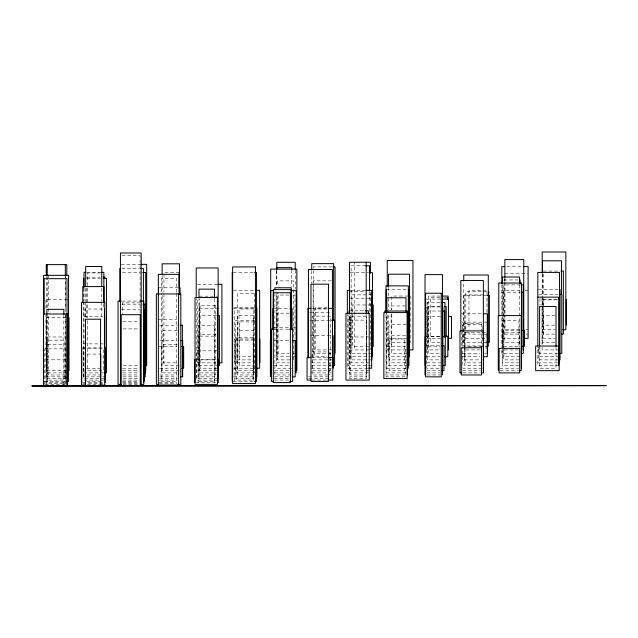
<?xml version="1.0" encoding="UTF-8"?>
<svg xmlns="http://www.w3.org/2000/svg" width="638" height="638" viewBox="0 0 638 638"><rect width="100%" height="100%" fill="white"/><g stroke="black" fill="none" stroke-linecap="round" stroke-linejoin="round"><path stroke-width="0.48" stroke-dasharray="3.19 2.39" d="M121.986 255.694L140.105 255.694L140.105 313.194M121.164 264.339L140.807 264.339M365.702 265.807L351.139 265.807L351.139 311.36M506.676 266.588L522.259 266.588M332.103 266.891L313.362 266.891L313.362 282.809M121.77 268.494L139.475 268.494M543.241 271.07L560.483 271.07M86.999 272.338L100.892 272.338M122.488 272.498L139.889 272.498M179.246 272.506L163.942 272.506L163.942 292.324M233.181 272.394L253.629 272.394M350.222 272.665L368.597 272.665M100.421 272.976L87.518 272.976L87.518 317.828M504.937 273.558L527.754 273.558M86.521 277.179L100.27 277.179M86.712 278.288L100.525 278.288M503.9 279.954L518.192 279.954M331.329 280.848L313.106 280.848L313.106 282.817M197.509 284.285L217.024 284.285M520.353 284.915L502.935 284.915L502.935 349.919L518.415 349.919M158.479 287.794L178.098 287.794M386.229 289.508L408.918 289.508M538.273 289.453L558.059 289.453M233.364 290.314L254.777 290.314M351.219 290.394L364.848 290.394M520.05 290.545L503.366 290.545L503.366 334.121L520.05 334.121M524.962 290.545L527.905 290.545M349.153 291.454L364.8 291.454M486.858 291.757L465.82 291.757L465.82 338.339L488.772 338.339M501.827 292.204L520.313 292.204M538.6 294.445L557.923 294.445M371.818 294.852L351.937 294.852L351.937 311.727M483.261 294.923L464.392 294.923L464.392 359.88L482.264 359.88M289.038 295.067L278.096 295.067L278.096 353.42L289.038 353.42M293.009 295.067L295.003 295.067L295.003 338.587M486.443 295.474L463.906 295.474L463.906 342.383L487.424 342.383M407.977 296.032L391.804 296.032L391.804 309.837M199.231 296.168L217.67 296.168M440.316 296.072L428.569 296.072L428.569 346.243L440.316 346.243M439.941 297.523L430.307 297.523L430.307 342.383L439.941 342.383M443.801 297.523L447.653 297.523M349.903 298.217L371.771 298.217M440.683 299.086L427.077 299.086L427.077 349.919L440.683 349.919M557.636 299.326L543.169 299.326L543.169 305.283M67.66 299.557L45.944 299.557L45.944 308.473M542.133 299.884L557.468 299.884M122.01 301.072L140.807 301.072M440.076 302.492L427.372 302.492L427.372 359.88L440.076 359.88M140.48 302.875L122.568 302.875L122.568 313.768M121.802 304.174L140.161 304.174M371.308 304.94L352.806 304.94L352.806 346.243L373.262 346.243M405.465 305.961L391.158 305.961L391.158 309.885M440.523 306.575L428.186 306.575L428.186 353.42L440.523 353.42M440.013 306.934L426.798 306.934L426.798 368.23L441.903 368.23M327.238 307.835L315.435 307.835L315.435 349.919L333.132 349.919M233.388 308.138L253.916 308.138M311.838 308.337L326.544 308.337M199.271 308.577L221.091 308.577M272.928 308.632L289.213 308.632M102.519 309.015L85.077 309.015L85.077 317.876M254.753 308.999L238.995 308.999L238.995 356.738L256.723 356.738M327.047 308.991L314.534 308.991L314.534 356.738L327.047 356.738M121.555 309.582L140.248 309.582M349.13 310.818L364.513 310.818M426.79 311.025L440.627 311.025M309.653 312.54L330.516 312.54M289.301 313.178L276.972 313.178L276.972 362.847L289.301 362.847M461.354 313.816L482.511 313.816M216.521 315.515L199.096 315.515L199.096 365.63L217.486 365.63M555.036 315.523L543.456 315.523L543.456 338.339L555.036 338.339M440.619 316.424L427.739 316.424L427.739 338.339L440.619 338.339M83.769 316.775L102.622 316.775M66.049 317.549L46.63 317.549L46.63 370.654L67.995 370.654M158.057 319.654L176.726 319.654M349.409 320.124L366.802 320.124L366.802 376.843L349.409 376.843M309.916 320.268L330.636 320.268M254.857 320.611L235.43 320.611L235.43 370.654L256.795 370.654M122.783 321.727L138.629 321.727M254.586 321.927L239.258 321.927L239.258 365.63L254.586 365.63M487.408 322.118L462.327 322.118L462.327 328.961M406.095 324.311L389.005 324.311L389.005 359.88L407.993 359.88M554.741 325.149L543.169 325.149L543.169 306.28M159.771 325.252L177.468 325.252M273.973 327.772L289.413 327.772M293.273 327.772L295.203 327.772M123.102 328.897L138.653 328.897M274.348 329.152L288.775 329.152M519.818 329.726L504.937 329.726L504.937 314.949M525.768 329.726L527.754 329.726M542.18 329.726L554.996 329.726M176.981 330.332L163.153 330.332L163.153 362.847L176.981 362.847M519.603 330.309L502.84 330.309L502.84 346.243L519.603 346.243M254.195 330.771L237.591 330.771L237.591 359.88L254.195 359.88M486.977 334.121L468.97 334.121L468.97 330.173M525.943 334.121L527.905 334.121M554.733 334.121L543.241 334.121L543.241 296.686M216.13 334.711L198.777 334.711L198.777 376.843L216.13 376.843M310.459 335.548L331.226 335.548M405.672 335.732L391.517 335.732L391.517 353.42L407.562 353.42M199.734 336.146L216.449 336.146M425.522 336.282L440.06 336.282M425.179 336.649L440.515 336.649M67.229 336.984L47.643 336.984L47.539 382.593L64.207 382.593M349.457 336.96L368.748 336.96M501.811 338.339L520.313 338.339M407.06 338.746L388.989 338.746L388.989 362.847L407.06 362.847M254.091 338.985L234.896 338.985L234.896 362.847L254.091 362.847M159.891 340.485L176.726 340.485M274.348 340.445L289.229 340.445M406.071 342.383L391.804 342.383L391.804 313.784M519.779 342.383L504.857 342.383L504.857 314.781M554.813 342.383L542.491 342.383L542.491 296.614M83.387 343.898L104.098 343.898M177.228 344.408L161.677 344.408L161.677 372.895L179.174 372.895M47.539 344.568L64.207 344.568M424.892 345.613L440.156 345.613M481.1 345.932L464.703 345.932L464.703 365.63L481.1 365.63M386.054 346.29L405.489 346.29L405.489 376.843L386.054 376.843L385.982 313.657M488.301 346.243L463.746 346.243L463.746 281.916M158.702 346.506L176.933 346.506M81.76 347.981L103.356 347.981M102.614 348.101L83.434 348.101L83.434 376.843L105.485 376.843M369.394 349.919L354.489 349.919L354.489 262.218M406.031 349.919L387.25 349.919L387.25 313.146M480.278 349.919L464.775 349.919L464.775 332.741L486.092 332.741L486.092 349.919M559.382 349.919L542.133 349.919L542.133 345.014M217.016 350.82L196.855 350.82L196.855 380.081L217.016 380.081M326.568 351.921L312.014 351.921L312.014 374.961L328.506 374.961M293.009 353.42L295.003 353.42M331.122 353.42L313.362 353.42L313.362 283.798M371.818 353.42L351.937 353.42L351.937 312.716M462.327 353.42L479.688 353.42M484.513 353.42L486.443 353.42M518.367 353.42L501.827 353.42L501.827 347.495M557.923 353.42L538.6 353.42L538.6 346.538M87.334 354.074L100.74 354.074M289.405 356.738L276.812 356.738L276.812 291.111M293.281 356.738L295.219 356.738M372.464 356.738L350.222 356.738L350.222 315.196M405.712 356.738L388.462 356.738L388.462 311.009M426.495 356.738L440.06 356.738M462.311 356.738L479.624 356.738M520.098 356.738L503.9 356.738L503.9 284.875M559.335 356.738L539.987 356.738L539.987 346.873M312.006 357.4L326.847 357.4M195.754 359.322L216.322 359.322M45.872 359.808L65.562 359.808M199.271 359.88L216.13 359.88M289.78 359.88L277.45 359.88L277.45 292.73M333.243 359.88L313.106 359.88L313.106 283.806M371.771 359.88L349.903 359.88L349.903 315.124M519.22 359.88L503.757 359.88L503.757 332.542L519.22 332.542L519.22 347.192M559.048 359.88L538.273 359.88L538.273 346.984M216.051 362.847L197.509 362.847L197.509 299.198M311.751 362.847L331.656 362.847M369.577 362.847L351.139 362.847L351.139 312.349M426.79 362.847L440.627 362.847M481.618 362.847L465.086 362.847L465.086 323.498L481.618 323.498L481.618 347.104M519.555 362.847L502.473 362.847L502.473 284.915M537.826 362.847L559.526 362.847M123.126 365.63L138.845 365.63M179.246 365.63L163.942 365.63L163.942 293.313M273.973 365.63L289.413 365.63M311.886 365.63L331.624 365.63M371.643 365.63L348.181 365.63L348.181 315.196M407.937 365.63L386.229 365.63L386.229 313.234M427.093 365.63L440.515 365.63M518.941 365.63L502.194 365.63L502.194 320.715L518.941 320.715L518.941 347.08M558.649 365.63L537.81 365.63L537.81 346.769M86.521 368.23L103.212 368.23M122.568 368.23L138.494 368.23M159.659 368.23L176.933 368.23M217.598 368.23L200.085 368.23L200.085 305.754M233.364 368.23L254.777 368.23M291.718 368.23L276.613 368.23L276.613 294.517M311.448 368.23L332.215 368.23M367.767 368.23L347.327 368.23L347.327 315.028M385.982 368.23L408.328 368.23M482.161 368.23L462.805 368.23L462.805 347.407M499.777 368.23L518.542 368.23M122.488 370.654L138.924 370.654M179.453 370.654L162.124 370.654L162.124 293.488M217.67 370.654L199.231 370.654L199.231 299.15M274.579 370.654L289.102 370.654M349.457 370.654L368.748 370.654M426.798 370.654L440.156 370.654M462.797 370.654L480.414 370.654M500.192 370.654L518.367 370.654M47.643 372.895L67.229 372.895M83.745 372.895L104.48 372.895M122.903 372.895L138.677 372.895M199.734 372.895L216.449 372.895M274.579 372.895L289.309 372.895M311.639 372.895L331.513 372.895M368.357 372.895L349.13 372.895L349.13 314.757M405.975 372.895L386.843 372.895L386.843 313.601M426.966 372.895L440.228 372.895M462.925 372.895L480.542 372.895M65.57 374.961L48.64 374.961L48.64 313.489M87.015 374.961L103.484 374.961M122.767 374.961L139.196 374.961M159.771 374.961L177.468 374.961M291.271 374.961L274.89 374.961L274.89 292.722M384.738 374.961L405.441 374.961M426.95 374.961L440.523 374.961M45.944 376.843L67.66 376.843M122.903 376.843L138.438 376.843M159.891 376.843L176.726 376.843M233.388 376.843L253.916 376.843M274.348 376.843L289.229 376.843M308.465 376.843L331.465 376.843M66.807 378.549L46.247 378.549L46.247 315.156M104.608 378.549L83.769 378.549L83.745 302.189M123.102 378.549L138.653 378.549M159.795 378.549L177.292 378.549M218.148 378.549L196.217 378.549L196.217 298.855M273.885 378.549L289.213 378.549M308.896 378.549L331.441 378.549M103.866 380.081L84.017 380.081L84.017 301.989M122.751 380.081L138.494 380.081M159.46 380.081L177.117 380.081M274.356 380.081L289.181 380.081M312.006 380.081L326.847 380.081M44.532 381.42L66.639 381.42M86.624 381.42L99.887 381.42M122.536 381.42L138.279 381.42M233.181 381.42L253.629 381.42M82.741 382.593L103.356 382.593M122.783 382.593L138.629 382.593M159.037 382.593L176.726 382.593M195.754 382.593L216.322 382.593M82.788 383.582L103.97 383.582M122.943 383.582L139.148 383.582M159.309 383.582L177.117 383.582M45.154 384.387L66.017 384.387M87.334 384.387L100.15 384.387M122.998 384.387L138.829 384.387M556.009 347.327L556.009 368.23L539.612 368.23L539.612 347.327M543.241 274.029L543.241 295.705M542.491 273.734L542.491 295.617M542.18 273.917L542.133 344.034M542.021 298.464L542.021 344.249M539.987 298.52L539.987 305.427M519.555 284.915L519.555 347.064M504.937 278.487L504.937 281.446M504.937 282.427L504.937 313.96M504.857 278.312L504.857 281.27M504.857 282.251L504.857 313.792M501.811 284.524L501.827 346.506M486.977 312.381L486.977 290.641L468.97 290.641L468.97 329.184M482.161 346.418L482.161 324.606L462.805 324.606L462.805 346.418M462.327 329.942L462.327 346.57M461.354 331.377L461.354 346.984M410.832 296.032L410.832 342.383M391.158 313.816L391.158 346.243M388.462 287.156L388.462 310.02M370.391 292.116L370.391 349.919M369.577 291.558L369.577 311.36M366.196 314.949L366.196 378.549L349.472 378.549L349.472 314.949M329.479 351.921L329.479 374.961M311.751 270.584L311.751 283.479M295.219 270.225L295.219 289.118M293.568 359.88L293.568 280.88L277.45 280.88L277.45 285.816M291.718 269.619L291.718 286.55M276.812 270.225L276.812 286.135M276.613 270.616L276.613 286.55M253.749 380.599L253.749 307.827L234.64 307.827L234.64 381.596M214.671 382.593L214.671 325.388L198.067 325.388L198.067 382.593M214.448 299.062L214.448 381.42L198.984 381.42L198.984 299.062M176.59 292.387L176.59 278.543L161.518 278.543L161.518 292.387M176.59 293.376L176.59 381.42L161.518 381.42L161.518 293.376M162.124 275.68L162.124 292.499M103.404 303.871L103.404 308.856M103.404 349.72L103.404 370.654L87.518 370.654L87.518 318.825M101.777 288.288L101.777 301.176M101.777 302.165L101.777 318.011M86.521 288.065L86.521 317.756M85.675 288.288L85.675 301.176M85.675 302.165L85.675 318.011M84.017 288.153L84.017 301M83.745 288.248L83.745 301.192M66.073 384.475L66.073 348.842L44.756 348.842L44.756 384.475M65.57 274.819L65.57 312.492M65.57 313.489L65.562 383.582L45.872 383.582L45.944 315.411M65.315 276.589L65.315 308.425M65.315 315.395L65.315 380.081L47.244 380.081L47.244 315.395M64.151 384.02L64.151 340.174L46.821 340.174L46.821 384.02M63.864 315.3L63.864 384.738M48.64 274.819L48.64 307.54M48.64 308.529L48.64 312.492M47.244 276.589L47.244 307.436M46.877 315.3L46.877 384.738M46.247 276.525L46.247 308.218M254.307 293.767L237.192 293.767L237.192 372.895L254.307 372.895L254.307 293.767M215.748 305.658L199.766 305.658L199.766 374.961L215.748 374.961L215.748 305.658M253.485 315.69L237.352 315.69L237.352 374.961L253.485 374.961L253.485 315.69M330.468 316.145L312.413 316.145L312.413 370.654L330.468 370.654L330.468 316.145M366.308 316.153L350.517 316.153L350.517 374.961L366.308 374.961L366.308 316.153M253.095 337.406L236.1 337.406L236.1 380.081L253.095 380.081L253.095 337.406M404.372 339.033L389.164 339.033L389.164 370.654L404.372 370.654L404.372 339.033M253.852 340.102L235.837 340.102L235.837 378.549L253.852 378.549L253.852 340.102"/><path stroke-width="0.96" d="M140.807 264.339L146.7 264.339L146.7 365.63L144.738 365.63M365.702 265.807L369.577 265.807L369.577 290.561M504.73 266.588L501.811 266.588L501.811 283.527M523.232 266.588L528.105 266.588L528.105 338.339L524.213 338.339M333.092 266.891L335.062 266.891L335.062 353.42M140.464 268.494L143.414 268.494L143.414 309.342M561.44 271.07L563.354 271.07L563.354 334.121L561.44 334.121M86.002 272.338L84.017 272.338L84.017 287.164M101.881 272.338L103.866 272.338L103.866 302.978M142.792 272.498L145.695 272.498L145.695 370.654M254.602 272.394L256.548 272.394L256.548 381.42L254.602 381.42M369.561 272.665L372.464 272.665L372.464 356.738M103.212 277.179L105.182 277.179M103.492 278.288L106.45 278.288L106.45 372.895L104.48 372.895M217.997 284.285L221.904 284.285L221.904 362.847L218.978 362.847M521.318 284.915L523.256 284.915L523.256 349.919M255.75 290.314L259.642 290.314L259.642 368.23L256.723 368.23M350.246 290.394L347.327 290.394L347.327 314.04M365.821 290.394L371.667 290.394L371.667 368.23L368.74 368.23M273.598 290.649L270.648 290.649L270.648 372.895M291.271 290.649L296.184 290.649L296.184 372.895M521.286 292.204L523.232 292.204L523.232 353.42L521.286 353.42M559.853 294.445L561.791 294.445L561.791 353.42L559.853 353.42M487.424 295.474L489.386 295.474L489.386 342.383L487.424 342.383M442.278 296.072L448.147 296.072L448.147 300.012M537.81 297.149L558.649 297.149L558.649 365.63M442.628 299.086L448.458 299.086L448.458 349.919M121.021 301.072L118.046 301.072L118.046 384.387L121.021 384.387M140.807 301.072L143.781 301.072L143.781 384.387L140.807 384.387M442.03 302.492L444.957 302.492L444.957 337.127M143.056 304.174L144.993 304.174L144.993 315.969M444.327 306.575L446.225 306.575L446.225 336.473M310.858 308.337L307.915 308.337L307.915 357.782M328.498 308.337L332.422 308.337M290.17 308.632L292.084 308.632L292.084 329.312M365.47 310.818L368.357 310.818L368.357 313.776M442.605 311.025L444.582 311.025L444.582 336.936M483.468 313.816L487.312 313.816L487.312 356.738L483.468 356.738M217.486 315.515L219.424 315.515L219.424 365.63L217.486 365.63M448.546 316.424L451.521 316.424L451.521 338.339L448.546 338.339M331.624 320.268L334.583 320.268L334.583 365.63L332.613 365.63M180.418 325.252L182.38 325.252L182.38 374.961M273.391 329.152L271.461 329.152L271.461 381.42L273.391 381.42M289.74 329.152L292.627 329.152L292.627 381.42L289.74 381.42M562.875 329.726L565.834 329.726L565.834 251.994L542.18 251.994L542.18 272.92M522.554 330.309L524.532 330.309L524.532 346.243L522.554 346.243M443.936 336.282L447.812 336.282L447.812 356.738L444.909 356.738M442.429 336.649L445.3 336.649L445.3 365.63L443.386 365.63M180.682 340.485L182.667 340.485L182.667 376.843L180.682 376.843M292.204 340.445L295.179 340.445L295.179 376.843L292.204 376.843M442.062 345.613L443.968 345.613L443.968 370.654L442.062 370.654M181.734 346.506L183.648 346.506L183.648 368.23L181.734 368.23M408.998 349.919L412.953 349.919L412.953 260.471L387.25 260.471L387.25 286.31M311.017 357.4L307.061 357.4L307.061 380.081L311.017 380.081M327.836 357.4L332.789 357.4L332.789 380.081L327.836 380.081M519.324 370.654L521.238 370.654L521.238 315.595L498.278 315.595L498.278 370.654M461.944 372.895L459.99 372.895L459.99 330.875L483.476 330.875L483.476 372.895L481.523 372.895M66.639 381.42L68.561 381.42L68.561 275.345L43.567 275.345L43.567 381.42M158.304 384.387L156.35 384.387L156.35 293.943L180.809 293.943L180.809 384.387L177.874 384.387M85.404 385.017L81.528 385.017L81.528 302.34L104.768 302.34L104.768 385.017L100.9 385.017M46.877 385.735L63.864 385.735M566.321 299.326L566.321 325.149M561.448 294.628L561.448 260.798L542.491 260.798L542.491 272.737M560.036 289.453L560.036 359.88M559.526 362.847L559.526 272.41L537.826 272.41L537.826 345.948M556.009 346.338L556.009 306.527L539.612 306.527L539.612 346.338M523.758 330.556L523.758 259.586L504.857 259.586L504.857 277.323M521.509 368.23L521.509 283.033L498.788 283.033L498.788 315.73M520.098 279.954L520.098 283.894M519.555 283.926L519.555 277.028L502.473 277.028L502.473 283.926M488.772 291.757L488.772 295.721M488.301 346.243L488.301 274.994L463.746 274.994L463.746 280.927M487.408 322.118L487.408 353.42M483.349 370.654L483.349 280.473L460.843 280.473L460.843 331.01M447.653 297.523L447.653 299.469M442.844 306.934L442.844 346.482M442.461 374.961L442.461 274.627L425.012 274.627L425.012 374.961M425.179 336.649L425.179 365.63M409.548 356.738L409.548 274.228L388.462 274.228L388.462 286.159M408.918 289.508L408.918 365.63M408.328 368.23L408.328 285.872L385.982 285.872L385.982 311.671M407.411 374.961L407.411 311.025L384.738 311.025L384.738 312.995M405.975 311.623L405.975 297.786L386.843 297.786L386.843 311.623M386.229 289.508L386.229 311.256M373.262 304.94L373.262 346.243M371.771 298.217L371.771 359.88M370.391 273.176L370.391 262.218L349.472 262.282L349.472 313.96M366.196 262.282L366.196 313.96M349.13 310.818L349.13 313.776M333.65 320.188L333.65 263.638L311.751 263.638L311.751 269.587M333.203 335.548L333.203 368.23M332.502 358.054L332.422 269.515L308.465 269.515L308.465 357.966M296.853 370.654L296.853 269.124L270.703 269.124L270.703 370.654M295.219 269.228L295.219 262.274L276.812 262.274L276.812 269.228M291.718 269.619L291.718 267.625L276.613 267.625L276.613 269.619M291.271 309.566L291.271 287.77L274.89 287.77L274.89 289.748M291.159 329.375L291.159 289.604L273.367 289.604L273.367 329.375M272.928 308.632L272.928 329.312M270.376 340.445L270.376 376.843M259.849 338.985L259.849 362.847M256.851 308.138L256.851 376.843M232.208 272.394L232.208 381.42M218.284 359.322L218.284 382.593M218.148 378.549L218.148 267.968L196.217 267.968L196.217 297.858M214.448 298.074L214.448 289.142L198.984 289.142L198.984 298.074M194.781 359.322L194.781 382.593M180.06 287.794L180.06 294.74M179.453 288.543L179.453 263.813L162.124 263.813L162.124 274.691M179.246 272.506L179.246 288.36M179.095 294.214L179.095 274.356L158.32 274.356L158.352 385.017L178.6 385.017L178.6 294.046M158.479 287.794L158.479 294.74M145.576 313.824L145.576 372.895M145.241 315.052L145.241 376.843M144.18 309.582L144.18 381.42M143.582 321.727L143.582 382.593M141.181 385.017L141.181 252.983L120.438 252.983L120.438 385.017M119.8 268.494L119.8 301.367M105.485 348.101L105.485 376.843M105.326 347.981L105.326 382.593M104.608 316.775L104.608 347.662M104.457 309.015L104.457 348.388M103.97 302.428L103.97 286.598L82.788 286.598L82.788 302.428M101.777 286.31L101.777 266.493L85.675 266.493L85.675 286.31M100.74 354.074L100.74 385.464M85.412 354.074L85.412 385.464M83.745 278.288L83.745 287.252M81.76 347.981L81.76 382.593M68.968 317.549L68.968 370.654M67.014 384.387L67.014 278.686L44.158 278.686L44.158 314.255M66.807 275.536L66.807 264.634L46.247 264.634L46.247 275.536M65.315 264.642L65.315 275.592M63.864 314.303L63.864 309.342L46.877 309.342L46.877 314.303M47.244 264.642L47.244 275.592M255.439 266.931L232.631 266.931L232.631 383.582L255.439 383.582L255.439 266.931M328.45 284.165L310.961 284.165L310.961 381.42L328.45 381.42L328.45 284.165M290.402 292.77L273.311 292.77L273.311 382.593L290.402 382.593L290.402 292.77M441.241 293.233L425.626 293.233L425.626 376.843L441.241 376.843L441.241 293.233M217.446 297.555L195.037 297.555L195.037 384.387L217.446 384.387L217.446 297.555M407.14 312.572L383.853 312.572L383.853 378.549L407.14 378.549L407.14 312.572M369.227 313.306L345.948 313.306L345.948 380.081L369.227 380.081L369.227 313.306M67.213 313.992L43.496 313.992L43.496 385.823L67.213 385.823L67.213 313.992M140.256 314.694L121.228 314.694L121.228 385.464L140.256 385.464L140.256 314.694M100.573 319.215L85.492 319.215L85.492 385.735L100.573 385.735L100.573 319.215M559.175 346.035L535.665 346.035L535.665 370.654L559.175 370.654L559.175 346.035M481.523 347.758L461.282 347.758L461.282 374.961L481.523 374.961L481.523 347.758M519.683 348.388L499.107 348.388L499.107 372.895L519.683 372.895L519.683 348.388M606.1 385.631L31.9 386.006L606.1 385.631"/></g></svg>
